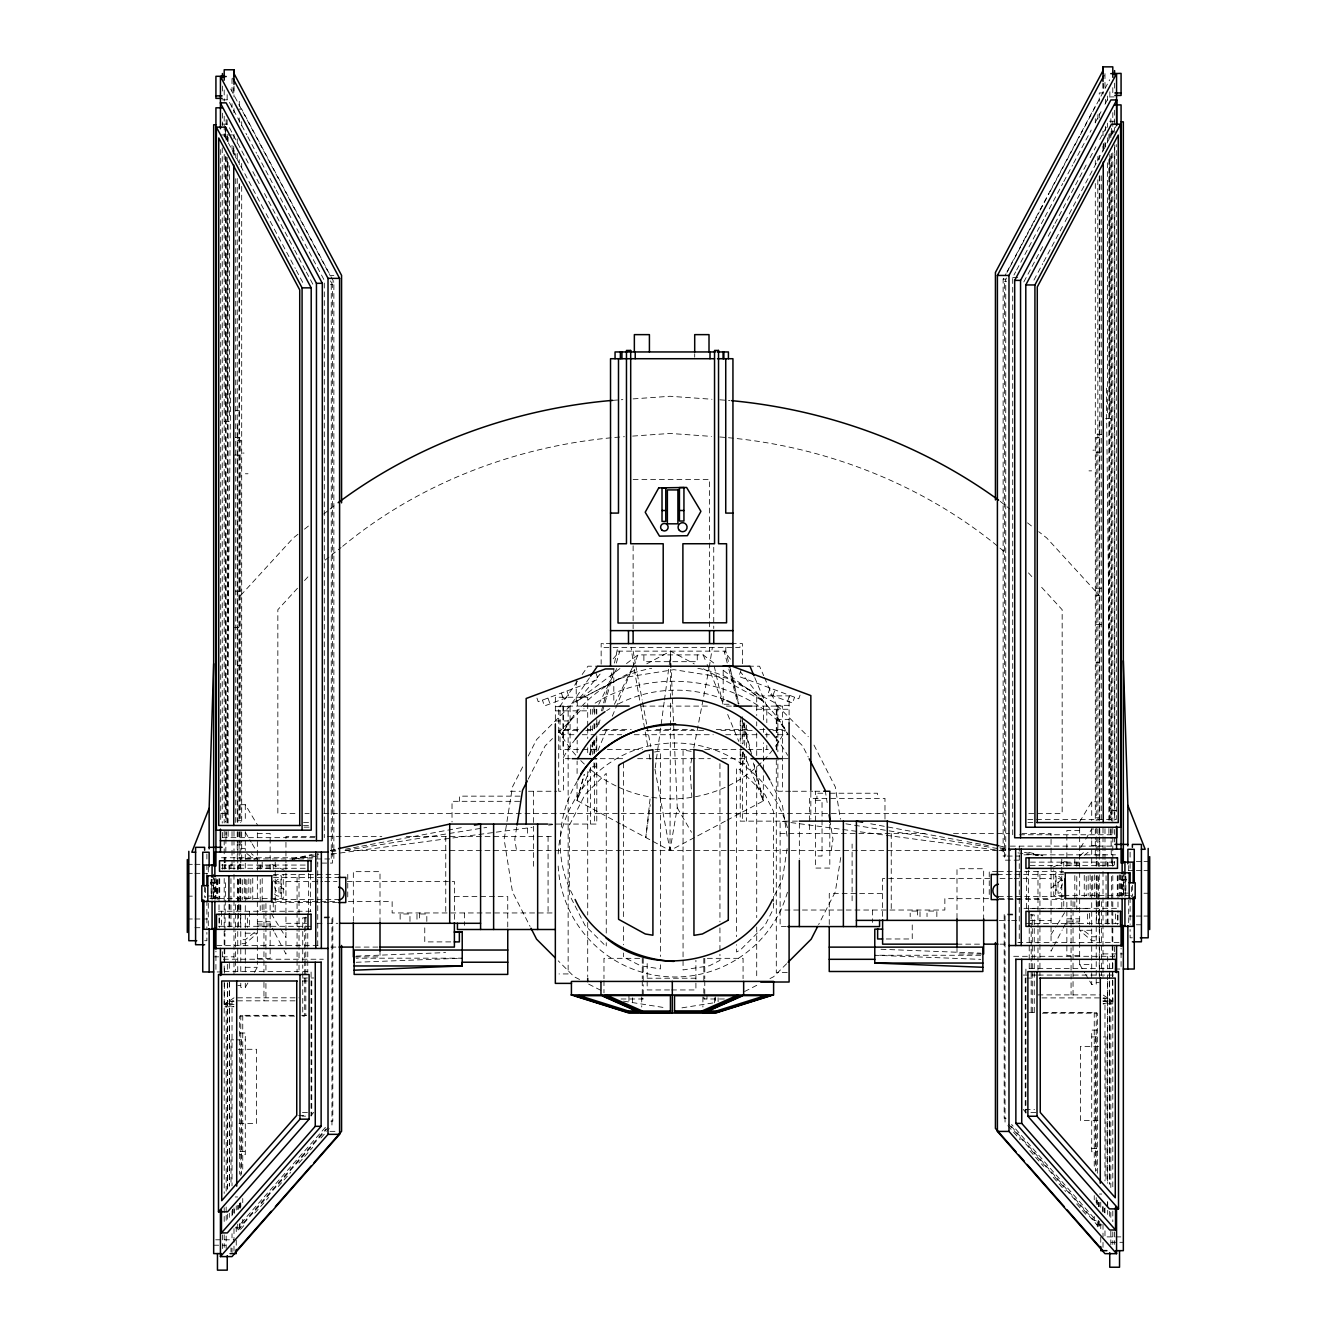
<?xml version="1.0" encoding="UTF-8"?>
<svg xmlns="http://www.w3.org/2000/svg" width="1337" height="1337" viewBox="0 0 1337 1337"><rect width="100%" height="100%" fill="white"/><g stroke="black" fill="none" stroke-linecap="round" stroke-linejoin="round"><path stroke-width="0.75" stroke-dasharray="5 3.75" d="M829.258 924.485L829.258 893.617L882.604 893.617M852.104 900.77L852.104 844.048M620.452 823.876L577.016 800.479L577.066 781.794M577.083 773.488L577.116 761.02M577.149 752.698L577.183 740.247M577.2 731.924L577.3 700.772L601.165 672.845M622.257 824.845L670.004 850.566L670.355 727.763M670.372 725.673L670.439 700.705M670.439 698.616L670.522 669.469M670.539 667.397L670.572 654.896L668.901 667.213M727.094 820.199L763.293 800.947L763.36 771.85M763.377 769.778L763.444 742.77M763.477 732.392L763.494 728.23M763.511 719.924L763.561 701.223L740.665 672.143M224.415 983.597L224.198 1004.455L233.992 1006.778L224.198 1006.778M224.532 973.169L224.616 964.813M224.649 962.724L224.95 933.527M224.967 931.438L225.518 879.278M225.619 868.849L225.669 864.671M225.686 862.582L225.786 854.243M225.803 852.154L226.02 831.296M226.103 822.94L230.632 391.072M233.123 153.22L233.19 146.97M233.758 92.721L233.841 84.381M650.049 799.008L645.788 837.53L650.233 804.673M655.247 767.756L664.171 702.092M664.439 700.053L668.617 669.269M787.125 848.594L782.479 879.228L773.454 897.645M516.734 827.102L514.778 839.385L516.55 850.566M831.213 850.566L832.984 839.385L830.377 823.007M840.739 857.552L835.307 891.846L818.612 924.602M725.289 821.152L670.004 850.566L677.257 807.765L671.207 669.369M691.881 758.012L689.959 768.09L691.831 796.685M693.819 747.935L708.894 669.285M709.278 667.263L712.37 647.375M210.644 884.141L212.165 878.208M590.636 767.923L577.016 800.479L584.068 774.591M589.5 754.686L592.759 742.737M597.104 726.81L599.277 718.838M601.449 710.883L603.071 704.9M603.622 702.911L612.313 671.057M614.485 663.085L617.744 647.375M577.016 800.479L584.419 774.591M590.118 754.686L594.096 740.748M598.658 724.821L600.38 718.838M602.653 710.883L604.357 704.9M604.926 702.911L614.051 671.057M616.324 663.085L619.75 651.136L613.115 658.89M741.233 669.62L738.843 676.422L798.791 698.766L801.164 691.964M770.062 688.054L768.023 693.886L792.54 703.028L794.579 697.195M772.936 695.725L774.975 689.892M787.627 701.206L789.666 695.374M597.856 750.675L607.483 727.696M612.296 716.197L637.966 654.896L703.178 654.896L714.61 663.67M577.149 781.343C556.159 815.921 554.12 862.248 574.225 897.645M614.418 704.298L632.234 668.015M598.742 704.298L617.878 666.194M522.65 766.92L512.455 786.941L504.149 839.385L512.455 891.846L530.07 926.424M528.215 756.007L536.555 739.628L574.108 702.075L621.421 677.976L673.881 669.653L726.325 677.976L773.638 702.075L808.3 736.737M528.215 779.137L545.162 745.879L552.499 738.542M1052.904 947.632L1051.049 951.159L1051.049 945.593M1053.84 945.877L1062.213 929.984M1063.149 928.229L1066.859 921.176L1079.661 921.143M1003.134 279.115L1005.742 279.115L1005.742 856.064L1003.134 856.064L1003.134 279.115L1006.076 273.6M1007.062 271.762L1095.304 106.191M1007.012 272.447L1008.967 268.77M1009.936 266.949L1020.699 246.76M1021.685 244.922L1039.284 211.898M1040.27 210.059L1049.06 193.547M1050.046 191.709L1079.377 136.675M1080.363 134.836L1109.693 79.785M1019.128 860.159L1004.555 860.159L1004.555 281.656L1006.527 277.979M1012.711 834.756L1012.711 277.377L1015.652 271.862M1016.638 270.024L1044.113 218.449M1045.099 216.611L1062.765 183.47M1063.751 181.631L1072.575 165.053M1073.561 163.214L1091.226 130.073M1095.153 122.703L1101.036 111.656M1104.964 104.286L1108.891 96.916L1114.757 96.916M1023.824 281.94L1044.281 243.568M1048.175 236.265L1054.007 225.318M1054.993 223.48L1086.145 165.036M1090.039 157.733L1095.872 146.769M1099.766 139.466L1107.554 124.842M1033.936 280.101L1042.693 263.673M1043.662 261.835L1064.118 223.48M1065.088 221.658L1105.983 144.948M1106.952 143.109L1115.71 126.681M1080.664 847.641L1084.675 840.856M1085.694 839.168L1091.711 828.99L1096.223 828.99M240.777 983.196L240.777 987.358L245.289 987.358L248.298 982.344M254.331 972.317L257.339 967.303L257.339 961.102M1079.661 821.82L1091.711 801.765L1096.223 801.765M1051.049 934.563L1056.314 926.056M1057.366 924.368L1065.806 910.764M573.924 734.715L561.44 734.715L574.024 715.262M589.45 677.842L570.08 706.103L570.08 749.589M577.5 681.168L560.036 706.103L560.036 749.589L580.425 749.589M582.163 674.516L587.979 666.194L598.207 666.194M310.986 1115.493L313.727 1112.384M325.392 1127.342L240.794 1223.489L242.749 1223.489L325.994 1128.896M243.802 1225.645L239.674 1230.341L237.719 1230.341L328.635 1127.007M254.815 1213.11L268.603 1197.467M278.246 1186.504L290.63 1172.415M298.903 1163.023L312.674 1147.363M320.947 1137.971L329.203 1128.578M240.777 595.316L293.271 537.975L298.084 534.182M297.499 588.247L277.845 609.722L277.845 813.498L296.613 813.498M304.518 580.576L308.73 575.98M558.365 732.676L580.358 710.682L584.052 708.794M786.641 963.71L773.638 976.712L768.19 979.486M1079.661 855.914L1084.173 851.987M1051.049 888.169L1063.7 877.857M254.331 932.507L245.289 939.694L240.777 939.694M1084.173 855.413L1088.702 851.819M304.485 529.151L309.298 525.357M323.738 514.026L328.551 510.233M330.155 508.979L336.556 503.932M324.991 560.186L329.821 556.393M331.426 555.139L341.069 547.552M342.673 546.298C421.523 481.069 522.683 443.7 624.396 436.698M619.933 668.533L577.3 700.772L637.649 668.65M626.485 663.587L637.966 654.896M233.992 997.82L224.198 1004.455L233.992 1004.455M646.79 663.787L670.572 651.136L694.271 663.904M595.149 703.145C654.311 665.843 740.013 677.224 786.457 729.751M744.525 991.553L759.082 984.132M1052.804 867.245L1066.859 860.644M292.018 858.889L312.24 854.427M330.423 850.416L338.512 848.627M292.101 859.089L318.741 854.142M331.024 851.853L337.175 850.716M345.364 849.196L351.514 848.042M353.57 847.675L359.703 846.522M361.759 846.137L464.206 827.102M345.698 850.332L486.701 827.386M654.512 752.012L660.461 751.06L660.461 956.473M681.954 1007.847L716.248 1002.416M294.224 859.123L319.042 855.814M331.459 854.159L532.059 827.369M548.605 825.163L552.749 824.611M612.597 400.365L622.841 399.629M633.103 398.894L670.004 396.27L711.986 399.262M632.685 436.096L670.004 433.439L711.468 436.397M356.21 956.089L445.589 952.579M356.21 962.272L462.218 958.178L356.21 958.194M1103.008 92.955L1099.248 92.955L1099.248 101.278M222.243 99.84L228.109 99.84L246.76 134.836M239.089 109.116L241.696 109.116L333.866 282.04L333.866 858.972L331.258 858.972L331.258 282.04L333.866 282.04M1109.509 121.199L1114.974 121.199M222.026 124.107L227.491 124.107M1110.663 132.029L1116.295 132.029M220.705 134.953L226.337 134.953M228.209 134.953L233.841 134.953M333.849 275.372L329.988 275.372L229.262 86.37M1012.711 277.377L1018.577 277.377M1004.555 281.656L1006.51 281.656M330.49 284.58L332.445 284.58L332.445 863.084L317.872 863.084M235.747 410.342L239.273 410.342M1105.615 418.498L1112.802 418.498M224.198 421.422L231.385 421.422M1096.975 434.458L1101.538 434.458M235.462 437.383L240.025 437.383M1099.248 437.416L1096.223 437.416L1096.223 820.651M237.752 440.341L240.777 440.341L240.777 822.606M1092.964 450.168L1094.268 450.168M1096.223 452.173L1103.008 452.173M242.732 453.076L244.036 453.076M233.992 455.098L240.777 455.098M1088.986 470.858L1091.594 470.858M245.406 473.766L248.013 473.766M633.12 479.448L709.529 479.448L709.529 628.724M1096.223 588.213L1101.304 588.213M235.696 591.138L240.777 591.138M1096.223 595.667L1099.248 595.316L1046.737 537.975L1038.732 531.675M1096.223 624.613L1103.008 624.613M233.992 627.538L240.777 627.538M611.343 643.615L601.149 643.615L601.149 664.138M731.255 643.615L742.403 643.615L742.403 664.138M608.97 647.375L603.555 647.375L603.555 643.615M613.098 647.375L739.996 647.375L739.996 643.615M617.744 651.136L725.807 651.136L729.852 667.33M1096.223 662.684L1099.248 662.684M237.752 665.592L240.777 665.592M748.553 666.194L759.55 666.194L763.678 675.703M729.083 704.248L723.183 704.248L723.183 666.01M789.097 705.318L776.296 705.318L776.296 751.01M581.461 706.103L558.716 706.103L558.716 791.253L563.412 791.253L563.412 706.103M641.175 706.103L710.933 706.103M726.375 706.103L732.843 706.103M753.583 706.103L782.546 706.103L782.546 791.253M555.34 706.671L568.141 706.671L568.141 973.938L559 973.938M756.709 709.262L789.097 709.262M555.34 710.849L587.712 710.849M776.296 719.356L789.097 719.356M555.34 720.944L568.141 720.944M564.782 729.567L579.305 729.567M587.611 729.567L595.918 729.567M604.207 729.567L631.198 729.567M656.099 729.567L693.452 729.567M716.281 729.567L749.489 729.567M759.867 729.567L766.084 729.567M768.157 729.567L784.769 729.567M577.45 730.353L558.749 730.353A127.968 127.968 0 0 0 576.264 755.739M585.773 730.353L594.096 730.353M602.402 730.353L627.354 730.353M646.072 730.353L704.298 730.353M720.927 730.353L754.202 730.353M772.92 730.353L785.387 730.353A127.968 127.968 0 0 1 775.142 746.731M582.247 734.715L621.755 734.715M634.223 734.715L713.239 734.715M725.724 734.715L756.909 734.715M765.232 734.715L769.393 734.715M777.699 734.715L788.095 734.715L775.527 715.262M582.497 749.589L599.06 749.589M607.349 749.589L642.545 749.589M654.98 749.589L695.29 749.589M704.683 749.589L744.024 749.589M747.935 749.589L768.274 749.589M570.331 758.681L562.793 758.681A127.968 127.968 0 0 1 575.361 739.227M600.213 758.681L625.833 758.681M637.649 758.681L710.415 758.681M721.779 758.681L747.851 758.681M783.198 758.681L789.432 758.681M740.23 763.945L744.709 763.945L744.709 753.65M592.291 766.87L596.77 766.87M510.366 791.253L520.444 791.253M528.499 791.253L556.71 791.253M790.602 791.253L777.867 791.253L777.867 760.101M792.624 791.253L812.762 791.253M814.785 791.253L822.84 791.253M822.807 793.225L816.924 793.225L816.924 798.39M830.177 793.225L877.423 793.225L877.423 798.39M520.076 796.15L459.577 796.15L459.577 801.314M815.47 800.295L822.038 800.295L822.038 856.014L815.47 856.014M519.608 801.314L452.023 801.314L452.023 821.988M240.777 804.69L245.289 804.69L257.339 824.745M1112.802 810.623L1116.311 810.623M220.689 813.548L224.198 813.548M304.97 813.498L309.131 813.498M323.738 813.498L1005.842 813.498M1028.788 813.498L1062.163 813.498L1062.163 609.722L1039.701 585.188M1096.223 817.793L1099.248 817.793M1027.802 819.548L1116.295 819.548L1116.295 144.53M237.752 820.717L240.777 820.717M797.42 821.135L740.23 821.135L740.23 749.539M303.566 822.472L309.198 822.472M1027.902 822.556L1033.518 822.556M547.268 824.06L596.77 824.06L596.77 760.686M303.482 825.481L309.098 825.481M304.034 827.152L309.515 827.152M1079.661 830.511L1066.859 830.511L1066.859 869.501M257.339 833.419L270.141 833.419L270.141 872.426M780.123 833.536L928.095 833.536M953.498 833.536L1009.535 833.536M1021.869 833.536L1051.049 833.536L1051.049 943.053M1019.546 834.756L1114.757 834.756M315.131 836.461L285.951 836.461L285.951 862.917M327.465 836.461L381.814 836.461M406.331 836.461L553.351 836.461M222.243 837.664L317.454 837.664M1091.711 845.452L1096.223 845.452M1010.354 846.137L1113.988 846.137M240.777 848.36L245.289 848.36M330.373 850.566L336.857 850.566M344.963 850.566L1005.474 850.566M1023.975 854.828L1115.526 854.828M1007.229 856.064L1019.529 856.064M221.474 857.752L313.025 857.752M245.289 858.822L257.339 858.822L251.306 853.591M292.435 858.805L293.655 858.805M329.771 858.972L239.089 858.972L239.089 854.794M1136.333 861.412L1142.065 861.412M1143.971 861.412L1149.686 861.412M1030.443 862.131L1115.576 862.131M1066.859 863.167L1079.661 863.167M187.314 864.337L193.029 864.337M194.935 864.337L200.667 864.337M221.424 865.056L306.557 865.056M1066.859 865.072L1079.661 865.072M1030.142 865.373L1115.526 865.373M257.339 866.075L270.141 866.075M257.339 867.98L270.141 867.98M221.474 868.281L306.858 868.281M1128.712 870.42L1134.428 870.42M1136.333 870.42L1142.065 870.42M1143.971 870.42L1149.686 870.42M997.502 871.473L989.246 871.473L989.246 896.609M998.421 871.473L1063.6 871.473M1065.255 872.827L1055.712 872.827L1055.712 898.614L1065.255 898.614M187.314 873.345L193.029 873.345M194.935 873.345L200.667 873.345M202.572 873.345L208.288 873.345M273.4 874.381L341.57 874.381M997.402 874.482L1063.5 874.482M271.745 875.752L281.288 875.752L281.288 901.522L271.745 901.522M273.5 877.406L339.598 877.406M989.798 878.559L882.604 878.559L882.604 919.856M1000.009 878.559L1012.259 878.559M1014.298 878.559L1051.049 878.559M1126.272 879.729L1121.626 879.729L1121.626 895.539M285.951 881.484L322.702 881.484M324.741 881.484L336.991 881.484M347.202 881.484L454.396 881.484L454.396 922.764M210.728 882.637L215.374 882.637L215.374 898.464M1124.918 882.738L1123.598 882.738L1123.598 896.575M212.082 885.662L213.402 885.662L213.402 899.5M1123.331 893.099L1129.364 893.099M1143.971 893.25L1149.686 893.25M1063.583 895.589L1053.74 895.589L1053.74 869.819M1064.001 895.589L1133.224 895.539M187.314 896.158L193.029 896.158M207.636 896.024L213.669 896.024M454.396 896.525L507.742 896.525L507.742 927.41M998.421 896.609L1063.6 896.609M209.792 898.514L283.26 898.514L283.26 874.716M988.578 898.665L944.858 898.665L944.858 910.029L780.123 910.029M998.99 898.665L1051.049 898.665M273.4 899.517L338.579 899.517M999.424 899.617L1063.5 899.617M285.951 901.589L338.01 901.589M348.422 901.589L392.142 901.589L392.142 912.954L553.351 912.954M271.428 902.542L337.576 902.542M1023.975 908.341L1118.534 908.341M1087.466 908.425L1026.398 908.425L1026.398 871.473M218.466 911.249L313.025 911.249M1012.527 914.124L1004.187 914.124L1004.187 1118.217L1006.143 1118.217M1012.844 914.892L1005.04 914.892L1005.04 1122.528L1006.995 1122.528M1030.359 914.892L1034.253 914.892L1034.253 1013.195L1032.298 1013.195L1032.298 914.892M1128.712 916.062L1134.428 916.062M1136.333 916.062L1142.065 916.062M1143.971 916.062L1149.686 916.062M324.473 917.048L332.813 917.048L332.813 1121.141L330.857 1121.141M306.641 917.817L302.747 917.817L302.747 962.874M324.156 917.817L331.96 917.817L331.96 1125.453L330.005 1125.453M187.314 918.987L193.029 918.987M194.935 918.987L200.667 918.987M202.572 918.987L208.288 918.987M1066.859 918.803L1079.661 918.803M999.224 920.374L1009.585 920.374M1011.658 920.374L1019.964 920.374M1030.326 920.374L1051.049 920.374M257.339 921.711L270.141 921.711M1066.859 923.031L1079.661 923.031M285.951 923.299L306.674 923.299M317.036 923.299L325.342 923.299M327.415 923.299L337.776 923.299M1026.064 923.399L1118.534 923.399M257.339 924.051L270.141 924.051L273.851 931.154M1136.333 924.786L1142.065 924.786M257.339 925.956L270.141 925.956M218.466 926.307L310.936 926.307M786.34 926.574L780.123 926.574L780.123 821.135L1005.541 851.234M194.935 927.711L200.667 927.711M1091.711 930.285L1079.661 930.285L1091.711 940.747L1096.223 940.747M245.289 933.209L257.339 933.209L245.289 943.671L240.777 943.671M1096.223 936.786L1091.711 936.786L1082.669 929.583M1132.372 937.805L1130.116 937.805L1130.116 929.549M886.281 938.975L912.235 938.975L912.235 922.446M204.628 940.713L206.884 940.713L206.884 932.474M450.719 941.9L424.765 941.9L424.765 925.354M1017.808 942.518L1120.172 942.518M956.991 944.156L981.609 944.156M1000.009 944.156L1006.126 944.156M216.828 945.443L319.192 945.443M330.874 947.081L336.991 947.081M355.391 947.081L380.009 947.081M981.609 953.983L956.991 953.983L956.991 948.284M1103.008 953.899L1123.331 953.899M980.79 955.27L874.782 955.253L980.79 959.364M1079.661 955.704L1066.859 955.704L1066.859 898.364M1013.68 956.306L1113.571 956.306M213.669 956.824L233.992 956.824M355.391 956.908L380.009 956.908L380.009 951.192M639.704 958.328L603.973 958.328L603.973 978.651M707.357 958.328L743.071 958.328L743.071 978.651M257.339 958.612L270.141 958.612L270.141 901.272M223.429 959.231L323.32 959.231M1079.661 872.493L1079.661 964.378L1091.711 964.378M245.289 967.303L257.339 967.303M1112.902 968.59L1025.914 968.59L1025.914 1113.236M1114.857 969.024L1121.074 969.024L1121.074 948.15M224.098 971.514L311.086 971.514L311.086 1116.161M222.143 971.949L215.925 971.949L215.925 951.075M787.259 972.584L776.296 972.584L776.296 759.583M1023.273 975.074L1037.863 975.074M1038.281 975.074L1113.32 975.074M302.463 977.982L313.727 977.982M647.175 978.216L695.908 978.216M1027.117 978.082L1034.621 978.082M302.379 980.99L309.883 980.99M1096.223 982.628L1099.248 982.628M1089.705 981.091L1091.711 984.433L1096.223 984.433L1096.223 876.086M237.752 985.536L240.777 985.536M669.519 989.948L647.175 989.948L647.175 960.3M671.542 989.948L695.908 989.948L695.908 960.3M1037.98 994.895L1099.415 994.895M237.585 997.82L299.02 997.82M1041.974 997.903L1104.98 997.903L1104.98 1180.905M1102.992 998.522L1110.83 998.522L1110.83 1187.507M621.02 998.99L643.214 998.99L643.214 984.751M724.403 998.99L703.83 998.99L703.83 984.751M295.026 1000.828L232.02 1000.828L232.02 1185.902M1102.992 1000.845L1110.83 1000.845M234.008 1001.446L226.17 1001.446L226.17 1192.504M1103.008 1001.53L1112.802 1001.53L1111.749 901.389M226.17 1003.769L234.008 1003.769M1112.802 1003.853L1103.008 1003.853L1112.802 1001.53L1103.008 994.895M1029.223 1012.41L1035.306 1012.41M1043.361 1012.41L1096.206 1012.41L1096.206 1170.61M1042.392 1013.195L1097.326 1013.195L1097.326 1173.334M293.639 1015.335L240.794 1015.335L240.794 1175.607M301.694 1015.335L307.777 1015.335M294.608 1016.103L239.674 1016.103L239.674 1174.187M1097.125 1030.092L1091.711 1030.092L1091.711 1151.759L1097.125 1151.759M239.875 1033.016L245.289 1033.016L245.289 1154.667L239.875 1154.667M1091.711 1036.927L1100.752 1036.927M1103.376 1036.927L1106.017 1036.927L1106.017 1181.641M233.624 1039.852L230.983 1039.852L230.983 1184.549M236.248 1039.852L245.289 1039.852M1098.713 1046.37L1080.413 1046.37L1080.413 1120.456L1098.713 1120.456M238.287 1049.294L256.587 1049.294L256.587 1123.381L238.287 1123.381M1025.161 1109.476L1034.537 1109.476M302.463 1112.384L311.839 1112.384M1030.877 1112.484L1038.364 1112.484M298.636 1115.409L306.123 1115.409M301.961 1116.161L305.605 1116.161M329.988 1131.336L337.709 1131.336M1091.711 1148.617L1097.125 1148.617M239.875 1151.541L245.289 1151.541M1099.382 1194.041L1101.755 1194.041M235.245 1196.966L237.618 1196.966M1011.006 1125.971L1094.251 1220.564L1096.206 1220.564L1011.608 1124.417M1101.755 1224.909L1096.875 1224.909L1096.875 1220.798M1099.281 1221.182L1099.281 1227.416L1097.326 1227.416L1097.326 1219.093M235.245 1227.834L240.125 1227.834L240.125 1223.723M1107.069 1236.892L1121.308 1236.892M215.692 1239.8L233.992 1239.8M1111.131 1242.307L1123.331 1242.307M213.669 1245.215L225.869 1245.215M881.016 949.253L980.79 953.164M719.791 399.813L729.868 400.532M719.757 436.982C823.559 444.853 925.973 484.813 1005.374 552.616M1017.958 852.889L1038.632 855.663M691.145 751.31L683.057 750.04L683.057 969.943L709.379 965.782L719.941 960.401L719.941 954.267M623.443 1001.146L665.809 1007.847M845.886 823.826L998.371 848.644M1000.427 848.978L1010.739 850.65M870.755 823.809L964.996 841.324M967.052 841.708L981.391 844.366M983.43 844.75L989.581 845.886M999.825 847.792L1005.976 848.945M1024.409 852.371L1042.86 855.797M998.488 845.703L1006.577 847.491M1028.805 852.404L1042.96 855.53M271.896 864.387L285.951 870.989M579.573 979.486L574.108 976.712L558.231 960.818M588.664 984.132L601.416 990.617M703.396 668.818L763.561 701.223L721.128 668.667M1000.243 501.408L1009.87 508.979M1027.501 522.851L1032.314 526.628M246.793 853.541L254.331 859.524M273.3 880.782L285.951 891.094M792.323 735.617L802.584 745.879L808.233 756.959M1028.471 572.904L1032.682 577.517M1023.273 1109.476L1026.014 1112.568M1008.365 1124.099L1099.281 1227.416M1007.797 1125.654L1020.198 1139.742M1029.841 1150.706L1043.612 1166.365M1053.255 1177.329L1065.656 1191.417M1076.669 1203.935L1087.683 1216.453M730.487 659.225L724.136 651.136L728.314 667.113M271.194 913.689L279.634 927.276M280.686 928.981L285.951 937.471M1079.661 964.378L1084.675 972.734M1085.694 974.406L1088.702 979.419M245.289 832.232L251.206 842.226M252.192 843.898L255.15 848.895M677.257 807.765L691.48 832.266M330.473 280.904L332.445 284.58M247.746 136.675L256.57 153.237M257.556 155.092L275.221 188.233M276.207 190.071L324.289 280.302L324.289 837.664M229.446 127.767L248.916 164.301M252.81 171.604L260.598 186.211M264.492 193.531L293.705 248.314M294.675 250.153L305.388 270.241M306.357 272.063L313.176 284.848M224.215 135.07L265.094 211.798M266.063 213.619L295.276 268.419M296.246 270.241L304.034 284.848M274.787 932.908L283.16 948.785M284.096 950.557L285.951 954.083L285.951 948.518M813.982 745.093L835.307 786.941L840.421 819.213M770.764 781.761L782.479 805.71L787.125 836.344M764.497 677.608L776.897 706.103L776.897 737.172M754.753 677.608L766.803 706.103L766.803 722.665M703.178 654.896L706.337 662.584M707.139 664.506L722.949 702.944M727.696 714.476L738.759 741.366M743.506 752.898L763.293 800.947L754.168 764.497M595.767 672.528L598.157 679.346L538.209 701.691L535.836 694.872M566.938 690.978L568.977 696.811L544.46 705.953L542.421 700.12M561.373 693.051L563.412 698.883M547.953 698.048L550.008 703.88M728.832 669.118L737.706 703.061M742.403 721.044L750.759 752.998M753.366 762.992L763.293 800.947M1124.835 875.284L1126.356 881.217M730.37 669.352L738.977 703.763M744.04 724.019L751.628 754.386M729.651 666.194L738.626 704.114M714.225 666.194L722.916 704.114M633.12 651.136L635.376 663.353M635.743 665.391L642.144 699.986M642.529 702.009L646.673 724.403M647.041 726.442L650.801 746.781M654.946 769.176L670.004 850.566M633.922 667.347L631.081 647.375M634.273 669.369L640.674 705.819M640.724 706.103L647.793 746.447M649.197 754.436L650.267 760.569M825.196 790.234L827.135 802.518M670.572 654.896L671.107 667.297M1103.175 83.546L1103.242 89.796M1103.81 144.045L1103.877 150.312M1106.367 388.148L1110.897 820.032M1110.98 828.372L1111.097 838.8M1111.114 840.889L1111.381 865.925M1111.482 876.353L1111.732 899.3M1132.372 885.244L1132.372 896.408M1131.553 886.698L1131.553 896.575M1130.116 852.137L1130.116 858.304M1130.116 863.435L1130.116 875.117M1130.116 897.612L1130.116 924.485M1128.712 865.524L1128.712 871.056M1128.712 900.202L1128.712 924.786M1125.888 876.637L1125.888 895.289M1125.269 879.729L1125.269 895.539M1124.918 876.554L1124.918 896.575M1123.331 871.323L1123.331 896.325M1122.946 875.601L1122.946 895.539M1122.144 875.819L1122.144 896.325M1121.074 875.1L1121.074 896.325M1120.172 874.849L1120.172 895.355M1119.236 874.816L1119.236 896.626M1117.983 875.702L1117.983 912.987M1117.983 915.06L1117.983 923.349M1117.431 915.11L1117.431 924.519M1117.281 875.768L1117.281 895.589M1115.476 913.973L1115.476 923.399M1114.757 144.864L1114.757 820.166M1114.59 83.128L1114.59 89.378M1114.59 110.219L1114.59 131.076M1114.59 147.755L1114.59 821.119M1114.59 829.458L1114.59 841.976M1114.423 861.346L1114.423 864.872M1114.59 946.696L1114.59 957.108M1114.59 1231.929L1114.59 1244.413M1112.802 87.657L1112.802 96.063M1112.802 112.626L1112.802 134.151M1112.802 152.869L1112.802 821.419M1112.802 828.372L1112.802 866.276M1112.802 875.551L1112.802 1190.515M1112.802 1211.038L1112.802 1221.634M1112.802 1231.895L1112.802 1244.446M1112.451 860.092L1112.451 865.373M1111.465 128.385L1111.465 134.636M1111.465 153.421L1111.465 820.985M1110.863 118.692L1110.863 122.87M1110.863 133.282L1110.863 137.46M1110.863 156.212L1110.863 821.085M1110.863 829.425L1110.863 837.764M1110.83 1212.392L1110.83 1220.698M1110.83 1231.059L1110.83 1245.583M1109.86 91.768L1109.86 95.946M1109.86 133.533L1109.86 137.711M1109.86 154.423L1109.86 415.506M1109.66 963.492L1109.66 1184.181M1109.66 1211.255L1109.66 1217.506M1109.509 158.752L1109.509 820.066M1109.392 973.687L1109.392 979.937M1109.392 982.01L1109.392 1183.897M1108.891 134.435L1108.891 138.613M1108.891 159.454L1108.891 820.166M1108.891 828.489L1108.891 834.756M1108.022 862.131L1108.022 866.276M1108.022 901.506L1108.022 924.285M1107.688 956.306L1107.688 968.807M1107.688 981.291L1107.688 1183.262M1107.688 1201.996L1107.688 1208.247M1107.688 1210.319L1107.688 1214.481M1107.42 974.84L1107.42 1182.978M1107.42 1201.712L1107.42 1205.874M1107.37 96.047L1107.37 100.225M1107.37 123.154L1107.37 127.316M1107.37 137.744L1107.37 141.923M1107.37 162.763L1107.37 412.949M1107.32 862.131L1107.32 866.276M1107.32 901.506L1107.32 926.357M1106.05 861.195L1106.05 865.34M1106.05 875.702L1106.05 908.842M1106.05 910.915L1106.05 923.349M1105.398 99.289L1105.398 103.467M1105.398 126.397L1105.398 130.558M1105.398 143.076L1105.398 147.237M1104.98 73.635L1104.98 88.225M1104.98 142.457L1104.98 146.619M1104.98 828.606L1104.98 834.856M1104.98 836.945L1104.98 866.142M1104.98 1207.929L1104.98 1214.163M1104.98 1230.809L1104.98 1237.043M1104.613 1208.447L1104.613 1212.559M1104.379 1208.447L1104.379 1212.559M1103.259 143.377L1103.259 149.627M1103.008 83.128L1103.008 93.974M1103.008 131.093L1103.008 135.706M1103.008 146.101L1103.008 152.385M1103.008 828.054L1103.008 866.476M1103.008 871.473L1103.008 977.046M1103.008 1207.027L1103.025 1212.559M1103.008 1224.358L1103.008 1236.892M1103.008 1242.374L1103.008 1248.591M1102.841 1206.392L1102.841 1212.559M1101.287 175.782L1101.287 819.548M1101.387 901.656L1101.387 961.052M1101.387 963.091L1101.387 975.375M1100.752 1202.264L1100.752 1209.166M1100.752 1223.689L1100.752 1231.995M1100.752 1237.31L1100.752 1244.446M1099.766 175.565L1099.766 820.5M1099.766 828.856L1099.766 839.285M1099.766 841.374L1099.766 855.998M1099.415 900.703L1099.415 912.987M1099.415 915.026L1099.415 927.326M1099.415 929.365L1099.415 945.744M1099.415 947.799L1099.415 976.461M1099.248 113.729L1099.248 117.923M1099.248 155.276L1099.248 159.538M1099.248 176.183L1099.248 378.037M1099.248 422.124L1099.248 821.553M1099.248 828.038L1099.248 866.476M1099.248 874.833L1099.248 976.361M1099.281 1202.464L1099.281 1206.626M1098.496 862.131L1098.496 866.276M1098.496 876.637L1098.496 899.433M1098.496 901.506L1098.496 926.357M1098.646 1202.264L1098.646 1206.392M1098.646 1220.798L1098.646 1224.909M1098.462 1202.264L1098.462 1206.392M1098.462 1220.798L1098.462 1224.909M1097.911 114.547L1097.811 119.21M1097.911 156.329L1097.811 160.958M1097.811 179.743L1097.911 820.55M1097.811 828.856L1097.911 856.064M1097.259 861.178L1097.259 865.29M1097.259 875.568L1097.259 908.425M1097.109 1200.208L1097.326 1204.537M1096.875 1200.208L1096.875 1204.336M1096.524 861.195L1096.524 865.34M1096.524 875.702L1096.524 912.987M1096.524 915.06L1096.524 923.349M1096.223 828.038L1096.223 866.209M1096.206 1197.668L1096.206 1203.918M1095.471 1036.927L1095.471 1171.296M1095.304 118.726L1095.304 122.904M1095.304 160.507L1095.304 164.685M1095.304 183.487L1095.304 820.55M1095.304 828.907L1095.304 839.352M1095.304 841.441L1095.304 856.064M1094.685 874.816L1094.685 896.626M1094.251 1012.41L1094.251 1168.521M1094.251 1195.579L1094.251 1199.74M1094.251 1216.403L1094.251 1220.564M1092.73 875.768L1092.73 895.589M1091.711 801.765L1091.711 820.483M1091.711 828.706L1091.711 839.201M1091.711 840.756L1091.711 866.209M1091.711 876.403L1091.711 984.433M1090.123 874.816L1090.123 896.626M1089.438 913.305L1089.438 924.485M1088.168 875.768L1088.168 895.589M1087.466 914.023L1087.466 923.349M1086.212 876.42L1086.212 895.757M1084.257 875.334L1084.257 896.609M1079.661 828.021L1079.661 867.395M1076.786 862.131L1076.786 866.242M1076.786 876.52L1076.786 895.005M1076.786 897.06L1076.786 909.394M1074.814 859.123L1074.814 865.29M1074.814 875.568L1074.814 908.425M1073.043 901.656L1073.043 961.052M1073.043 963.091L1073.043 979.486M1073.043 981.525L1073.043 997.903M1071.071 900.703L1071.071 912.987M1071.071 915.026L1071.071 927.326M1071.071 929.365L1071.071 945.744M1071.071 947.799L1071.071 994.895M1063.751 862.131L1063.751 866.242M1063.751 901.171L1063.751 909.394M1061.779 859.123L1061.779 865.29M1061.779 867.345L1061.779 908.425M1039.935 874.482L1039.935 961.052M1039.935 963.091L1039.935 975.375M1037.98 871.473L1037.98 912.987M1037.98 915.026L1037.98 927.326M1037.98 929.365L1037.98 945.744M1037.98 947.799L1037.98 970.328M1031.178 914.124L1031.178 961.219M1031.178 963.275L1031.178 1012.41M1029.223 928.463L1029.223 961.219M1029.223 963.275L1029.223 969.409M1028.354 870.37L1028.354 911.45M1025.245 978.082L1025.245 1112.484M1019.262 846.137L1019.262 942.518M983.664 919.856L983.664 868.732L956.991 868.732L956.991 919.856M936.853 916.647L936.853 911.065L927.026 911.065L927.026 916.647M920.006 916.647L920.006 911.065L910.179 911.065L910.179 916.647M917.399 910.029L917.399 918.302M891.244 833.536L891.244 910.029M884.977 819.063L884.977 798.39L809.37 798.39L809.37 833.536M872.476 910.029L872.476 922.446M829.809 824.461L829.809 868.064L815.47 868.064L815.47 791.253M810.84 792.323L810.84 819.08M799.342 823.208L799.342 858.354M789.097 723.635L789.097 695.875L756.709 695.875L756.709 715.496M777.867 706.103L777.867 751.795M776.897 749.589L776.897 739.244A127.968 127.968 0 0 1 787.593 755.288M773.404 901.339L773.404 811.141L764.998 794.613L740.38 769.995L736.52 768.023L736.52 936.669M773.404 903.227L773.404 908.842L764.998 925.371L740.38 949.989L736.52 951.961L736.52 944.657M766.803 733.027L766.803 737.172M766.803 745.444L766.803 749.589M756.709 721.763L756.709 725.924M756.709 733.044L756.709 756.291M756.709 766.619L756.709 917.633M756.709 926.992L756.709 977.38M746.464 725.122L746.464 748.085M746.464 756.441L746.464 821.135M744.709 722.782L744.709 745.428M743.088 722.782L743.088 743.355M743.088 751.595L743.088 763.945M742.553 716.782L742.553 743.907M742.553 752.263L742.553 821.135M740.865 716.599L740.865 743.355M740.865 745.428L740.865 763.945M740.23 720.727L740.23 741.3M725.807 647.375L725.807 651.136M719.941 763.678L719.941 921.861M719.941 927.895L719.941 952.211M718.103 997.853L718.103 1001.63M715.562 996.984L715.562 1001.012M714.51 997.786L714.51 1003.201M713.741 547.301L713.741 628.557M709.529 647.375L709.529 651.136M706.972 995.981L706.972 998.99M704.783 958.328L704.783 978.651M704.783 980.689L704.783 998.99M703.83 958.328L703.83 982.728M702.894 996.984L702.894 1007.028M697.262 654.896L697.262 661.681L643.882 661.681L643.882 654.896M694.705 353.703L694.705 357.213M670.572 651.136L670.572 661.681M660.461 964.779L660.461 968.924L640.624 965.782L623.56 957.091L623.56 952.997M643.214 958.328L643.214 982.728M642.261 958.328L642.261 978.651M642.261 980.689L642.261 998.99M641.727 996.984L641.727 1007.028M633.12 545.797L633.12 628.724M632.535 997.786L632.535 1005.006M628.942 995.981L628.942 1003.502M623.56 762.892L623.56 918.703M623.56 926.758L623.56 944.824M613.817 668.935L613.817 703.145M606.246 933.076L606.246 773.371L585.004 794.613L569.345 825.347L569.345 894.637L585.004 925.371L606.246 946.613L606.246 942.735M603.973 980.689L603.973 992.89M596.77 709.228L596.77 717.468M596.77 719.523L596.77 727.763M596.77 735.985L596.77 750.391M596.135 709.228L596.135 713.356M596.135 723.635L596.135 727.763M596.135 738.041L596.135 754.519M596.135 762.742L596.135 766.87M594.497 709.262L594.497 715.529M594.497 723.869L594.497 730.136M594.497 740.564L594.497 753.099M594.497 763.527L594.497 824.06M593.979 707.173L593.979 715.412M593.979 723.635L593.979 729.818M593.979 740.113L593.979 754.519M593.979 762.742L593.979 766.87M592.291 709.228L592.291 717.468M592.291 725.69L592.291 731.874M592.291 742.169L592.291 754.519M590.536 709.262L590.536 717.601M590.536 725.958L590.536 734.314M590.536 744.742L590.536 755.171M590.536 767.705L590.536 824.06M587.712 726.192L587.712 697.245L555.34 697.245L555.34 724.153M587.712 728.247L587.712 738.492M587.712 747.734L587.712 756.19M587.712 771.599L587.712 915.026M587.712 922.463L587.712 976.729M576.214 680.232L576.214 706.103M562.927 706.103L562.927 749.589M548.07 836.461L548.07 912.954M533.446 791.253L533.446 868.064M527.63 828.188L527.63 836.461M464.524 912.954L464.524 925.354M445.756 836.461L445.756 912.954M426.821 921.427L426.821 913.99L416.994 913.99L416.994 921.427M419.601 912.954L419.601 921.226M409.974 921.427L409.974 913.99L400.147 913.99L400.147 921.427M380.009 922.764L380.009 871.657L353.336 871.657L353.336 922.764M347.754 874.381L347.754 899.517M317.738 853.156L317.738 945.443M311.755 980.99L311.755 1115.409M310.602 874.381L310.602 911.349M308.646 873.278L308.646 914.358M307.777 933.427L307.777 949.805M307.777 951.86L307.777 972.333M305.822 917.048L305.822 931.371M305.822 933.427L305.822 949.805M305.822 951.86L305.822 976.428M305.822 978.467L305.822 1015.335M304.702 917.817L304.702 958.779M304.702 960.818L304.702 1016.103L302.747 1016.103L302.747 964.913M299.02 874.381L299.02 915.912M299.02 917.951L299.02 963.008M299.02 965.047L299.02 973.236M297.065 877.406L297.065 931.204M297.065 933.259L297.065 949.638M297.065 951.677L297.065 972.166M285.951 864.37L285.951 931.304M285.951 932.374L285.951 945.961M275.221 862.047L275.221 868.214M275.221 870.27L275.221 911.349M273.249 865.056L273.249 869.167M273.249 902.04L273.249 912.302M265.929 903.611L265.929 915.912M265.929 917.951L265.929 963.008M265.929 965.047L265.929 973.236M265.929 983.48L265.929 997.82M263.957 904.581L263.957 931.204M263.957 933.259L263.957 949.638M263.957 951.677L263.957 972.166M263.957 982.394L263.957 1000.828M262.186 862.047L262.186 868.214M262.186 878.476L262.186 911.349M260.214 865.056L260.214 869.167M260.214 879.445L260.214 912.302M257.339 832.75L257.339 870.32M257.339 875.417L257.339 959.281M252.743 878.259L252.743 899.517M250.788 879.328L250.788 898.665M249.534 911.349L249.534 926.257M248.832 878.693L248.832 898.514M247.562 918.084L247.562 927.41M246.877 879.713L246.877 899.55M245.289 804.69L245.289 821.336M245.289 831.614L245.289 850.566M245.289 854.41L245.289 869.134M245.289 879.328L245.289 972.851M245.289 983.196L245.289 987.358M244.27 878.693L244.27 898.514M242.749 1015.335L242.749 1171.446M242.749 1198.504L242.749 1202.665M242.749 1219.327L242.749 1223.489M242.315 879.713L242.315 899.55M241.696 121.65L241.696 125.828M241.696 163.432L241.696 167.61M241.696 186.395L241.696 821.386M241.696 831.831L241.696 842.277M241.696 844.366L241.696 852.705M241.696 854.794L241.696 858.972M241.529 1039.852L241.529 1174.22M240.777 831.614L240.777 869.134M240.777 879.011L240.777 973.002M240.794 1202.665L240.794 1206.826M240.476 864.12L240.476 868.265M240.476 878.626L240.476 915.912M240.476 917.984L240.476 926.257M240.125 1203.133L240.125 1209.3M239.741 864.103L239.741 868.214M239.741 878.476L239.741 911.349M239.891 1203.133L239.891 1209.3M239.891 1223.723L239.891 1227.834M239.674 1203.3L239.674 1207.461M239.674 1224.09L239.674 1230.341M239.273 101.278L239.273 107.545M239.189 117.957L239.273 122.168M239.189 159.705L239.273 164.802M239.273 183.52L239.189 821.336M239.189 831.781L239.189 838.032M239.189 840.121L239.189 848.477M239.189 850.566L239.189 858.906M239.089 184.305L239.089 821.386M239.089 831.831L239.089 842.277M239.089 844.366L239.089 852.705M238.504 865.056L238.504 869.2M238.504 879.562L238.504 902.341M238.504 904.414L238.504 929.282M238.538 1205.189L238.354 1209.3M237.785 865.056L237.785 869.167M237.785 879.445L237.785 912.302M237.752 425.049L237.752 822.606M237.752 831.848L237.752 869.401M237.752 879.011L237.752 973.704M237.719 1205.372L237.719 1209.534M237.719 1224.09L237.719 1230.341M237.234 138.831L237.234 143.009M237.234 153.437L237.234 159.705M237.234 178.489L237.234 821.336M237.234 831.781L237.234 842.21M237.234 844.299L237.234 852.655M237.234 854.727L237.234 858.906M236.248 1205.857L236.248 1210.018M236.248 1226.614L236.248 1234.903M236.248 1240.235L236.248 1245.95M235.713 153.705L235.713 157.866M235.713 178.707L235.713 822.472M235.613 904.581L235.613 931.204M235.613 933.259L235.613 949.638M235.613 951.677L235.613 972.166M234.159 1209.3L234.159 1213.428M233.992 86.053L233.992 96.899M233.992 108.615L233.992 112.776M233.992 134.419L233.992 138.864M233.992 150.229L233.992 155.577M233.992 831.296L233.992 869.401M233.992 874.381L233.992 973.704M233.992 1207.879L233.975 1215.483M233.992 1228.619L233.992 1253.588M233.741 146.301L233.741 154.624M232.621 1209.3L232.621 1215.483M232.387 1209.3L232.387 1215.483M232.02 78.632L232.02 91.15M232.02 103.651L232.02 107.829M232.02 145.365L232.02 149.543M232.02 831.514L232.02 848.21M232.02 850.282L232.02 858.638M232.02 860.71L232.02 869.067M232.02 1210.854L232.02 1217.088M232.02 1233.717L232.02 1237.878M232.02 1248.273L232.02 1252.435M230.95 864.12L230.95 868.265M230.95 878.626L230.95 911.767M230.95 913.839L230.95 926.257M230.983 1247.856L230.983 1251.683M229.63 165.688L229.63 415.874M229.68 865.056L229.68 869.2M229.68 904.414L229.68 929.282M229.58 981.926L229.58 1185.886M229.312 963.392L229.312 971.715M229.312 982.127L229.312 1186.17M229.312 1213.244L229.312 1217.405M228.978 865.056L228.978 869.2M228.978 904.414L228.978 927.209M228.109 137.36L228.109 141.521M228.109 162.362L228.109 823.074M228.109 831.413L228.109 837.664M227.491 136.625L227.491 142.892M227.491 161.66L227.491 822.99M227.608 982.845L227.608 1188.911M227.34 964.328L227.34 972.651M227.34 983.063L227.34 1189.195M227.34 1214.18L227.34 1220.414M227.14 94.693L227.14 100.96M227.14 119.745L227.14 126.012M227.14 134.369L227.14 140.636M227.14 157.348L227.14 418.431M226.137 119.528L226.137 125.778M226.137 136.207L226.137 140.368M226.137 157.047L226.137 821.921M226.137 832.349L226.137 840.689M226.17 1207.01L226.17 1213.244M226.17 1215.316L226.17 1223.606M226.17 1236.056L226.17 1248.491M225.535 131.293L225.535 137.561M225.535 156.329L225.535 821.82M224.549 857.752L224.549 863.017M224.549 864.772L224.549 868.281M224.198 89.997L224.198 101.06M224.198 116.169L224.198 137.059M224.198 154.474L224.198 822.94M224.198 831.296L224.198 869.184M224.198 878.476L224.198 973.453M224.198 981.793L224.198 1193.44M224.198 1207.712L224.198 1224.542M224.198 1234.82L224.198 1247.354M222.577 864.27L222.577 869.535M222.41 86.036L222.41 94.375M222.41 113.144L222.41 125.661M222.243 147.789L222.243 823.074M222.41 832.383L222.41 838.633M222.41 951.693L222.41 960.016M222.41 1234.853L222.41 1249.427M221.524 911.249L221.524 926.307M220.705 149.543L220.705 822.472M219.719 878.693L219.719 898.514M219.569 918.034L219.569 927.443M219.017 878.626L219.017 915.912M219.017 917.984L219.017 926.257M217.764 879.713L217.764 899.55M217.062 879.562L217.062 898.197M216.828 879.83L216.828 898.28M215.925 878.041L215.925 899.249M214.856 878.727L214.856 899.233M214.054 878.526L214.054 898.464M213.669 874.248L213.669 899.985M212.082 879.479L212.082 899.5M211.731 882.637L211.731 898.464M211.112 879.562L211.112 898.197M208.288 866.978L208.288 873.98M208.288 903.26L208.288 927.711M206.884 854.009L206.884 861.229M206.884 864.638L206.884 878.025M206.884 900.52L206.884 928.463M205.447 887.634L205.447 897.511M204.628 886.966L204.628 897.378M606.63 710.666A127.968 127.968 0 0 1 609.889 708.627M618.346 703.93A127.968 127.968 0 0 1 725.089 699.903M561.44 734.715A127.968 127.968 0 0 1 651.704 668.299M697.847 668.299A127.968 127.968 0 0 1 788.095 734.715M772.819 749.806A127.968 127.968 0 0 1 617.778 786.791M616.039 785.955A127.968 127.968 0 0 1 590.118 769.193M584.353 764.079A127.968 127.968 0 0 1 577.551 757.177M274.486 893.985A7.32 6.351 -90 0 0 278.965 896.141L278.965 881.484A7.32 6.351 -90 0 0 274.486 883.623M1062.514 880.715A7.32 6.351 -90 0 0 1058.035 878.559L1058.035 893.216A7.32 6.351 -90 0 0 1062.514 891.077M787.426 892.28A116.971 116.971 0 0 1 558.181 866.058M558.181 853.925A116.971 116.971 0 0 1 787.426 827.703M1056.063 890.208L1056.063 875.551A7.32 6.351 -90 0 1 1062.414 882.888A7.32 6.351 -90 0 1 1056.063 890.208M280.937 893.133L280.937 878.476A7.32 6.351 -90 0 0 274.586 885.796A7.32 6.351 -90 0 0 280.937 893.133"/><path stroke-width="1.5" d="M829.241 926.541L829.241 971.498L982.862 971.498L982.879 947.131L829.241 947.131M982.862 967.286L874.782 963.041L874.782 929.115L882.604 929.115M233.925 76.025L233.992 69.775L224.198 69.775L224.198 80.203M209.14 848.845L209.14 808.283L213.669 663.704M642.228 1012.443L604.207 995.58L670.439 995.58L670.439 1012.443L642.228 1012.443L642.412 1011.023L606.279 995.012M517.051 825.046L522.566 790.234L527.279 780.992M627.721 1012.36L639.253 1012.36L601.65 995.681L574.542 995.681L627.721 1012.36L628.173 1010.922L637.782 1010.922M209.14 808.283L191.826 852.221L195.67 852.221M577.835 779.922C617.928 706.404 729.751 706.404 769.861 779.922M772.552 899.483C744.859 960.133 657.537 981.492 605.862 937.822M817.692 926.424L811.191 939.159L788.095 962.272M1103.008 70.61L995.43 272.447L995.43 499.954M1116.562 1207.879L1116.562 1253.671L1104.98 1253.671L997.402 1131.42L997.402 275.455L1103.994 75.457M1116.562 1253.671L1008.984 1131.42L1008.984 275.455L1116.562 73.635L1116.562 125.745M1116.729 827.336L1116.729 837.764L1014.683 837.764L1014.683 280.386L1110.863 99.941L1116.729 99.941L1116.729 124.943M1020.549 837.764L1020.549 280.386L1116.729 99.941M1025.797 284.948L1111.465 124.207L1120.607 124.207L1120.607 827.252L1025.797 827.252L1025.797 284.948L1034.922 284.948L1120.607 124.207M580.81 773.839C601.483 743.272 638.651 723.367 675.636 723.818M590.586 676.171L597.422 666.194L749.94 666.194L753.951 675.703M218.483 1211.807L218.483 974.523L309.114 974.523L309.114 1119.169L227.608 1211.807L218.483 1211.807L299.989 1119.169L299.989 974.523M321.131 962.239L321.131 1126.322L227.34 1232.915L221.474 1232.915L315.265 1126.322L315.265 962.239M233.006 78.382L339.598 278.38L339.598 1134.344L232.02 1256.596L220.438 1256.596L328.016 1134.344L328.016 278.38L220.438 76.543L226.237 76.543M235.379 1252.017L271.227 1211.272M275.372 1206.559L311.237 1165.814M313.994 1162.672L341.57 1131.336L341.57 945.46M338.161 502.679C417.261 443.7 514.461 408.738 612.597 400.365M674.349 1010.906L702.109 1010.906L737.74 995.112M702.293 1012.326L739.796 995.697L674.533 995.697L674.533 1012.326L702.293 1012.326L702.109 1010.906M702.894 1013.062L743.656 994.979L743.656 981.425M765.984 995.43L716.314 1011.006L706.605 1011.006M716.749 1012.427L770.396 995.614L743.038 995.614L705.1 1012.427L716.749 1012.427L716.448 1010.939M773.204 994.979L715.562 1013.062L629.058 1013.062L571.417 994.979L571.417 981.425M338.512 848.627L449.7 824.06L547.268 824.06M474.451 825.196L480.585 824.06L480.585 929.499M507.759 929.466L507.759 974.406L354.138 974.422L354.138 970.194L462.218 965.966L462.218 962.222L507.759 962.222M1103.008 81.457L1103.008 66.85L1112.802 66.85L1112.802 77.279M1110.763 73.635L1121.074 73.385L1121.074 95.445L1114.857 95.445M224.198 76.293L215.925 76.293L215.925 98.37L222.143 98.37M1114.857 92.955L1121.074 92.955M215.925 95.88L222.143 95.88M1114.857 104.904L1121.074 104.904L1121.074 863.1M222.143 107.812L215.925 107.812L215.925 866.008M1121.074 121.851L1123.331 121.851L1123.331 863.1M215.925 124.759L213.669 124.759L213.669 866.008M216.393 127.132L225.535 127.132L311.203 287.856L311.203 830.177L216.393 830.177L216.393 127.132L302.078 287.856L302.078 830.177M997.402 275.455L1008.984 275.455M328.016 278.38L339.598 278.38M1014.683 280.386L1020.549 280.386M322.317 283.31L226.137 102.849L220.271 102.849L316.451 283.31L322.317 283.31L322.317 840.689L220.271 840.689M302.078 287.856L311.203 287.856M715.195 351.949L615.053 351.949L615.053 358.717M717.267 351.949L728.414 351.949L728.414 358.717M714.543 358.717L610.524 358.717L610.524 666.194M717.468 358.717L732.943 358.717L732.943 666.194M662.016 510.5L665.776 510.5M679.43 510.5L683.942 510.5M610.524 513.09L618.496 513.09L618.496 358.717M732.943 513.09L725.74 513.09L725.74 358.717M610.524 630.629L732.943 630.629M610.19 643.615L732.943 643.615M723.183 666.01L731.556 666.01L810.84 695.574L810.84 790.267M613.817 668.935L605.444 668.935L526.16 698.482L526.16 824.06M583.35 706.103L629.159 706.103M733.929 706.103L752.012 706.103M572.203 758.681L596.636 758.681M750.993 758.681L781.878 758.681M823.659 791.253L829.809 791.253L829.809 822.389M799.342 821.135L887.3 821.135L998.488 845.703M1036.81 822.556L1118.25 822.556L1118.25 135.054L1037.278 286.97L1037.278 822.556M300.19 825.481L218.75 825.481L218.75 137.962L299.722 289.895L299.722 825.481M1114.857 844.399L1127.86 844.399M209.14 847.324L222.143 847.324M1008.984 849.162L1122.144 849.162L1122.144 873.763M1141.33 849.296L1145.174 849.296L1127.86 805.359L1123.331 660.779M328.016 852.07L214.856 852.07L214.856 876.688M1121.593 862.131L1133.124 862.131L1133.124 882.855M215.407 865.056L203.876 865.056L203.876 885.779M998.388 874.482L991.218 874.482L991.218 899.617L998.388 899.617M338.612 877.406L345.782 877.406L345.782 902.542L338.612 902.542M1065.255 878.559L1065.556 898.614M271.745 881.484L271.444 901.522M1129.213 882.738L1135.18 882.738L1135.18 898.548L1065.255 898.614L1065.255 872.827L1130.116 872.827L1130.116 882.738M207.787 885.662L201.82 885.662L201.82 901.472L271.745 901.522L271.745 875.752L206.884 875.752L206.884 885.662M856.415 920.374L997.151 920.374M339.849 923.299L480.585 923.299M1121.593 926.357L1133.124 926.357L1133.124 897.361M787.811 926.574L879.562 926.574L879.562 920.374M215.407 929.282L203.876 929.282L203.876 900.269M554.955 929.499L457.438 929.499L457.438 923.299M454.396 932.039L462.218 932.039L462.218 965.966L354.121 965.966M454.396 932.023L462.218 932.039M1140.277 937.805L1148.182 937.805L1148.182 848.41M882.704 938.975L877.64 938.975L877.64 928.647M196.723 940.713L188.818 940.713L188.818 851.318M1132.372 941.8L1141.414 941.8L1141.414 844.399L1132.372 844.399L1132.372 847.34M454.296 941.9L459.36 941.9L459.36 931.555M956.991 944.156L882.604 944.156L882.604 919.722M983.664 944.156L997.954 944.156M204.628 944.724L195.586 944.724L195.586 847.324L204.628 847.324L204.628 850.248M1008.984 945.543L1123.331 945.543M339.046 947.081L353.336 947.081M380.009 947.081L454.396 947.081L454.396 922.647M213.669 948.451L328.016 948.451M507.759 950.039L354.121 950.055L354.138 970.261M829.241 959.314L874.782 959.314M1015.652 959.314L1115.526 959.314L1115.526 971.815M321.348 962.239L221.474 962.239L221.474 974.74M874.782 963.041L982.879 963.058M1123.331 969.024L1134.261 969.024L1134.261 896.776M213.669 971.949L202.739 971.949L202.739 899.701M1039.835 978.082L1115.275 978.082L1115.275 1197.768L1040.253 1112.484L1040.253 978.082M297.165 980.99L221.725 980.99L221.725 1200.676L296.747 1115.409L296.747 980.99M572.236 981.425L773.605 981.425L773.605 994.979L571.016 994.979M760.753 982.01L789.097 982.01L789.097 722.782M571.534 983.38L555.34 983.38L555.34 724.153M765.917 995.681L770.095 995.681M642.412 1011.023L670.622 1011.023M1027.886 1116.245L1037.011 1116.245L1118.517 1208.882L1109.392 1208.882L1027.886 1116.245L1027.886 971.615L1118.517 971.615L1118.517 1208.882M299.989 1119.169L309.114 1119.169M1015.869 1123.398L1021.735 1123.398L1115.526 1229.99L1109.66 1229.99L1015.869 1123.398L1015.869 959.314M315.265 1126.322L321.131 1126.322M997.402 1131.42L1008.984 1131.42M328.016 1134.344L339.598 1134.344M1106.919 1250.663L1100.752 1250.663L1100.752 1246.519M1115.626 1250.663L1123.331 1250.663L1123.331 925.405M221.374 1253.588L213.669 1253.588L213.669 928.329M230.081 1253.588L236.248 1253.588L236.248 1249.427M731.523 400.649C826.918 409.623 921.059 443.683 998.639 500.155M673.848 961.403C633.287 959.665 592.324 937.153 575.127 899.483M862.549 822.272L856.415 821.135L856.415 926.574M578.938 995.497L628.173 1010.922M641.727 1013.062L600.965 994.979L600.965 981.425M555.34 957.927L536.555 939.159L530.99 928.246M1016.12 1151.926L995.43 1128.411L995.43 942.552M1018.878 1155.051L1024.393 1161.318M1027.15 1164.46L1064.386 1206.776M1067.143 1209.918L1103.008 1250.663M233.992 73.535L341.57 275.372L341.57 502.862M809.186 758.814L825.196 790.234M829.09 814.818L830.06 820.951M1103.008 66.85L1103.075 73.117M1149.686 856.633L1149.686 929.566M1134.261 882.32L1134.261 849.296L1127.86 849.296L1127.86 863.752M1129.18 872.827L1129.18 898.614M1127.86 805.359L1127.86 845.92M1127.86 925.672L1127.86 969.024M1124.918 862.131L1124.918 874.498M1124.918 898.548L1124.918 926.357M1122.144 898.364L1122.144 945.543M1121.074 925.405L1121.074 946.178M1119.537 1250.663L1119.537 1267.225L1109.743 1267.225L1109.743 1252.736M1116.562 826.216L1116.562 849.162M1116.562 945.543L1116.562 972.601M1115.526 1207.094L1115.526 1229.99M1114.59 70.61L1114.59 74.788M1108.072 872.827L1108.072 898.614M1103.259 162.128L1103.259 822.556M1100.284 978.082L1100.284 1183.245M1037.011 971.615L1037.011 1116.245M1034.922 284.948L1034.922 827.252M1029.022 857.836L1029.022 868.381M1029.022 911.349L1029.022 926.407M1021.735 959.314L1021.735 1123.398M1021.234 849.162L1021.234 945.543M1015.652 849.162L1015.652 945.543M983.664 918.72L983.664 953.983M956.991 918.72L956.991 946.579M887.3 821.135L887.3 920.374M843.38 821.135L843.38 926.574M799.342 860.41L799.342 926.574M723.869 351.949L723.869 358.717M723.066 351.949L723.066 358.717M713.741 630.629L713.741 643.615M710.014 351.949L710.014 358.717M709.529 630.797L709.529 643.231M709.011 351.949L709.011 334.634L694.705 334.634L694.705 351.949M672.31 981.425L672.31 1013.062M649.414 351.949L649.414 334.634L634.356 334.634L634.356 351.949M635.225 351.949L635.225 358.717M633.12 630.797L633.12 643.231M628.49 630.629L628.49 643.615M621.939 351.949L621.939 358.717M620.368 351.949L620.368 358.717M587.712 978.266L587.712 981.676M537.658 824.06L537.658 929.499M493.62 824.06L493.62 929.499M449.7 824.06L449.7 923.299M380.009 922.764L380.009 951.192M354.121 951.944L354.121 956.172M354.121 958.194L354.121 962.356M353.336 922.764L353.336 956.908M321.348 852.07L321.348 948.451M316.451 283.31L316.451 840.689M315.766 852.07L315.766 948.451M307.978 860.761L307.978 871.306M307.978 914.257L307.978 929.332M236.716 980.99L236.716 1186.17M233.992 69.775L233.992 84.381M233.741 165.053L233.741 825.481M228.928 875.752L228.928 901.522M227.257 1255.66L227.257 1270.15L217.463 1270.15L217.463 1253.588M225.535 127.132L225.535 131.293M222.41 73.535L222.41 77.696M221.474 1210.002L221.474 1232.915M220.438 76.543L220.438 128.67M220.438 829.141L220.438 852.07M220.438 948.451L220.438 975.525M220.438 1210.787L220.438 1256.596M215.925 928.329L215.925 949.103M214.856 901.288L214.856 948.451M212.082 865.056L212.082 877.423M212.082 901.472L212.082 929.282M209.14 866.66L209.14 852.221L202.739 852.221L202.739 885.244M209.14 928.597L209.14 971.949M207.82 875.752L207.82 901.522M187.314 859.541L187.314 932.491M577.851 758.681A113.06 113.06 0 0 1 778.101 758.681M575.361 739.227A127.968 127.968 0 0 1 605.009 711.719M726.86 700.655A127.968 127.968 0 0 1 775.661 737.723M338.612 887.15A6.401 5.549 -90 0 1 344.161 893.551A6.401 5.549 -90 0 1 338.612 899.951M998.388 897.027A6.401 5.549 90 0 1 992.839 890.626A6.401 5.549 90 0 1 998.388 884.225M658.74 487.888L645.203 512.238L659.509 536.154L687.368 535.702L700.922 511.352L686.6 487.453L658.74 487.888M619.532 764.614L618.563 765.633L618.563 919.304L645.286 933.978L652.907 935.231L652.907 749.689L645.286 750.959L619.532 764.614M728.297 920.174L702.393 933.978L693.953 935.365L693.953 749.556L702.393 750.959L728.297 764.764L728.297 920.174M630.696 350.444L626.468 350.444L626.468 543.741L618.028 543.741L618.028 623.025L663.202 623.025L663.202 543.741L630.696 543.741L630.696 350.444M718.537 350.444L714.543 350.444L714.543 543.741L682.889 543.741L682.889 622.808L726.559 622.808L726.559 543.741L718.537 543.741L718.537 350.444M683.942 487.57L679.43 487.57L679.43 521.029L683.942 521.029L683.942 487.57M665.776 487.838L662.016 487.838L662.016 521.413L665.776 521.413L665.776 487.838M677.909 489.927L667.364 489.927L667.364 523.82L677.909 523.82L677.909 489.927M1117.498 857.836L1025.947 857.836L1025.947 868.381L1117.498 868.381L1117.498 857.836M311.053 860.761L219.502 860.761L219.502 871.306L311.053 871.306L311.053 860.761M1120.506 911.349L1025.947 911.349L1025.947 926.407L1120.506 926.407L1120.506 911.349M311.053 914.257L216.494 914.257L216.494 929.332L311.053 929.332L311.053 914.257M679.38 530.405A4.512 4.512 0 0 0 686.934 528.382A4.512 4.512 0 0 0 681.402 522.851A4.512 4.512 0 0 0 679.38 530.405M661.715 529.87A3.76 3.76 0 0 0 668.015 528.182A3.76 3.76 0 0 0 663.403 523.569A3.76 3.76 0 0 0 661.715 529.87"/></g></svg>
